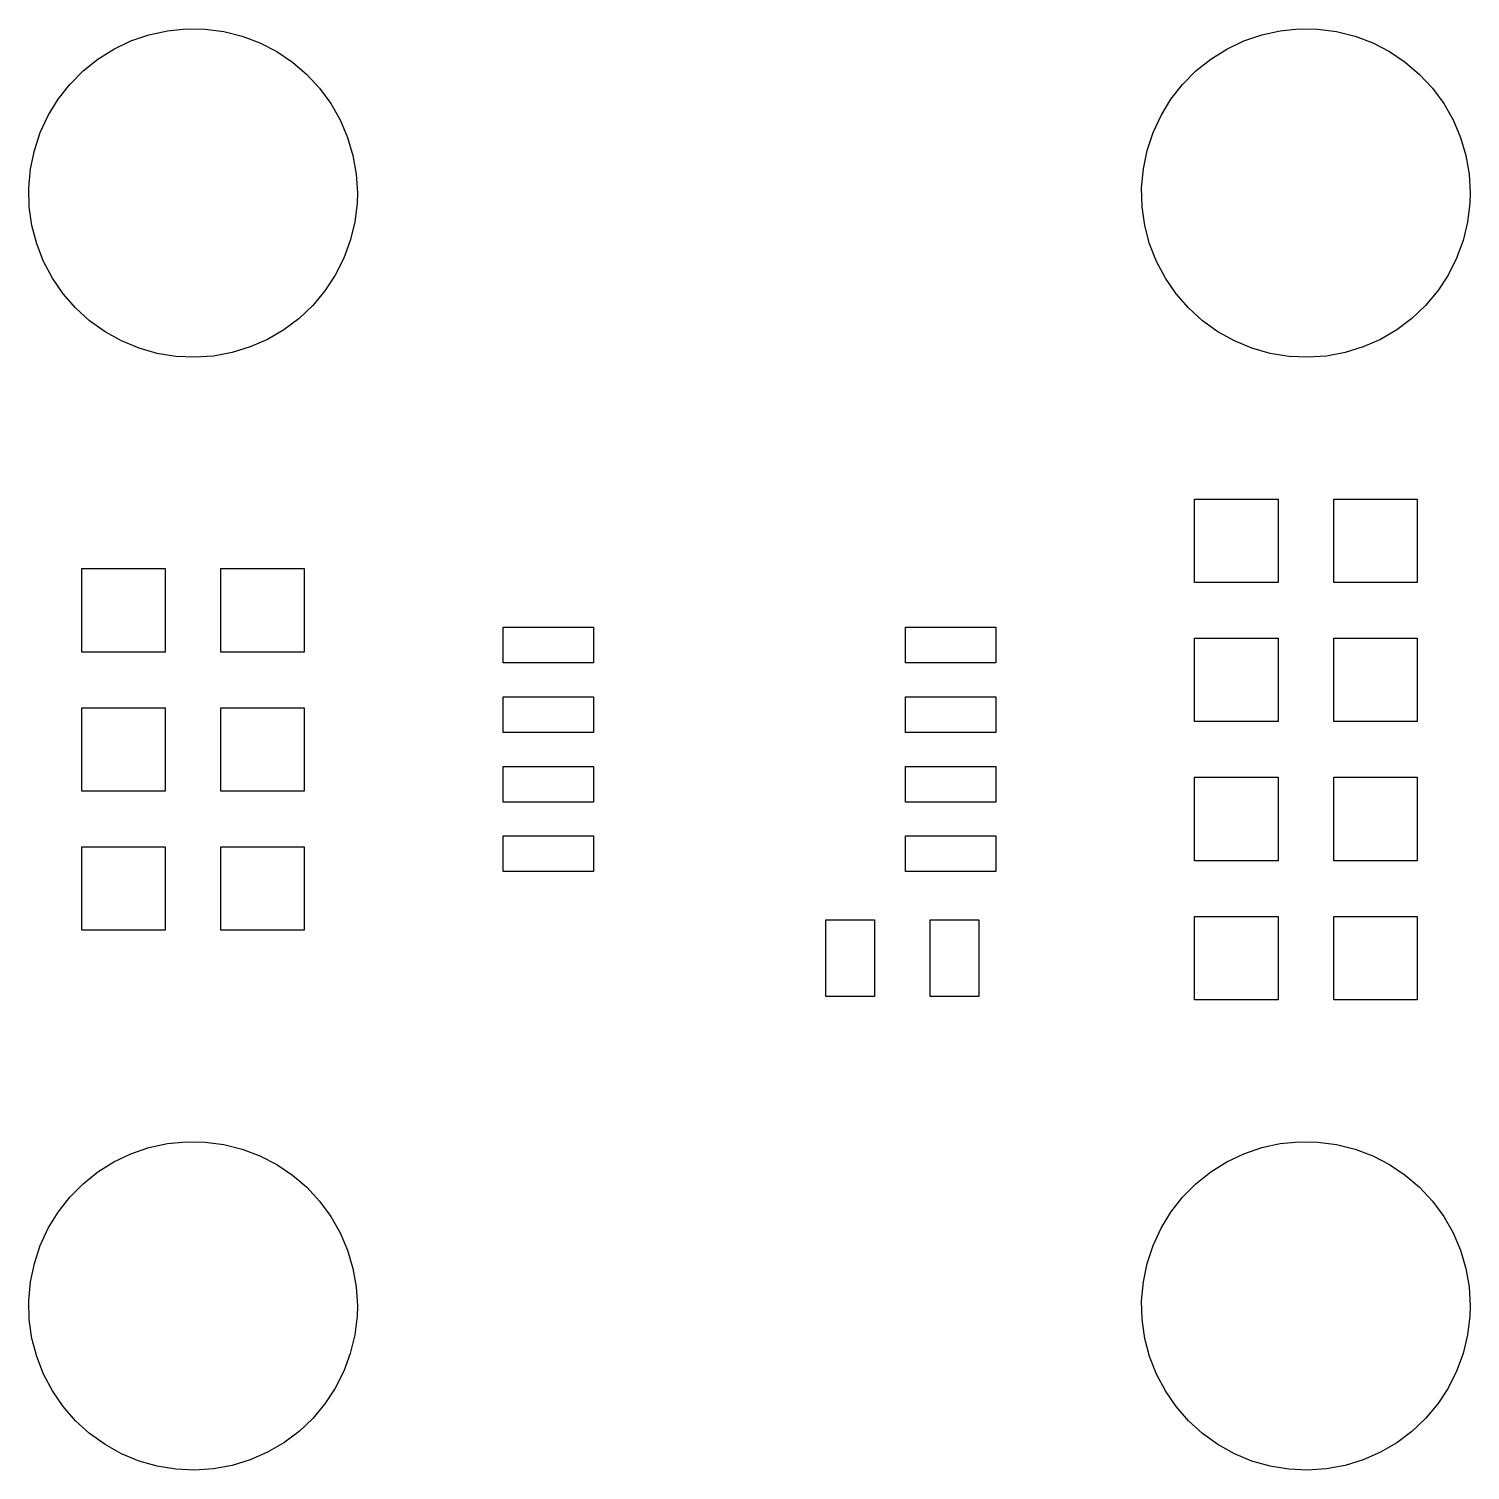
# Model space of a CAD drawing. Extents: x 4.88 to 5.92, y -3.92 to -2.88.
import ezdxf

# ---------------------------------------------------------------- set-up
doc = ezdxf.new("R2010")
doc.units = 0
doc.header["$MEASUREMENT"] = 0
doc.layers.add('BLACK', color=7, linetype='CONTINUOUS')

msp = doc.modelspace()

# ---------------------------------------------------------------- linework, layer by layer
at = {"layer": 'BLACK', "linetype": 'CONTINUOUS'}
for p, q in [((4.9431, -2.8965), (4.95537, -2.89065)), ((4.95537, -2.89065), (4.96824, -2.88624)), ((4.96824, -2.88624), (4.98152, -2.88334)), ((4.98152, -2.88334), (4.99505, -2.88199)), ((4.99505, -2.88199), (5.00865, -2.88221)), ((5.00865, -2.88221), (5.02213, -2.88398)), ((5.02213, -2.88398), (5.03532, -2.88729)), ((5.03532, -2.88729), (5.04804, -2.8921)), ((5.7431, -2.8965), (5.75537, -2.89065)), ((5.75537, -2.89065), (5.76824, -2.88624)), ((5.76824, -2.88624), (5.78152, -2.88334)), ((5.78152, -2.88334), (5.79505, -2.88199)), ((5.79505, -2.88199), (5.80865, -2.88221)), ((5.80865, -2.88221), (5.82213, -2.88398)), ((5.82213, -2.88398), (5.83532, -2.88729)), ((5.83532, -2.88729), (5.84804, -2.8921)), ((4.93158, -2.90373), (4.9431, -2.8965)), ((5.04804, -2.8921), (5.06012, -2.89834)), ((5.06012, -2.89834), (5.07141, -2.90592)), ((5.73158, -2.90373), (5.7431, -2.8965)), ((5.84804, -2.8921), (5.86012, -2.89834)), ((5.86012, -2.89834), (5.87141, -2.90592)), ((4.92097, -2.91223), (4.93158, -2.90373)), ((5.07141, -2.90592), (5.08175, -2.91475)), ((5.72097, -2.91223), (5.73158, -2.90373)), ((5.87141, -2.90592), (5.88175, -2.91475)), ((4.90301, -2.93259), (4.9114, -2.92189)), ((4.9114, -2.92189), (4.92097, -2.91223)), ((5.08175, -2.91475), (5.09101, -2.92471)), ((5.70301, -2.93259), (5.7114, -2.92189)), ((5.7114, -2.92189), (5.72097, -2.91223)), ((5.88175, -2.91475), (5.89101, -2.92471)), ((5.09101, -2.92471), (5.09906, -2.93567)), ((5.89101, -2.92471), (5.89906, -2.93567)), ((4.89591, -2.94419), (4.90301, -2.93259)), ((5.09906, -2.93567), (5.10579, -2.94748)), ((5.69591, -2.94419), (5.70301, -2.93259)), ((5.89906, -2.93567), (5.90579, -2.94748)), ((4.89018, -2.95652), (4.89591, -2.94419)), ((5.10579, -2.94748), (5.11113, -2.95999)), ((5.69018, -2.95652), (5.69591, -2.94419)), ((5.90579, -2.94748), (5.91113, -2.95999)), ((4.88591, -2.96943), (4.89018, -2.95652)), ((5.11113, -2.95999), (5.11499, -2.97303)), ((5.68591, -2.96943), (5.69018, -2.95652)), ((5.91113, -2.95999), (5.91499, -2.97303)), ((4.88316, -2.98275), (4.88591, -2.96943)), ((5.11499, -2.97303), (5.11733, -2.98642)), ((5.68316, -2.98275), (5.68591, -2.96943)), ((5.91499, -2.97303), (5.91733, -2.98642)), ((4.88195, -2.99629), (4.88316, -2.98275)), ((5.68195, -2.99629), (5.68316, -2.98275)), ((5.11733, -2.98642), (5.11811, -3)), ((5.91733, -2.98642), (5.91811, -3)), ((4.8823, -3.00988), (4.88195, -2.99629)), ((5.11811, -3), (5.11788, -3.00742)), ((5.6823, -3.00988), (5.68195, -2.99629)), ((5.91811, -3), (5.91788, -3.00742)), ((4.88422, -3.02335), (4.8823, -3.00988)), ((5.11788, -3.00742), (5.11624, -3.02092)), ((5.68422, -3.02335), (5.6823, -3.00988)), ((5.91788, -3.00742), (5.91624, -3.02092)), ((4.88767, -3.0365), (4.88422, -3.02335)), ((5.11624, -3.02092), (5.11307, -3.03414)), ((5.68767, -3.0365), (5.68422, -3.02335)), ((5.91624, -3.02092), (5.91307, -3.03414)), ((5.11307, -3.03414), (5.1084, -3.04691)), ((5.91307, -3.03414), (5.9084, -3.04691)), ((4.89261, -3.04917), (4.88767, -3.0365)), ((5.69261, -3.04917), (5.68767, -3.0365)), ((4.89897, -3.06118), (4.89261, -3.04917)), ((5.1084, -3.04691), (5.10229, -3.05906)), ((5.69897, -3.06118), (5.69261, -3.04917)), ((5.9084, -3.04691), (5.90229, -3.05906)), ((4.90667, -3.07239), (4.89897, -3.06118)), ((5.10229, -3.05906), (5.09482, -3.07042)), ((5.70667, -3.07239), (5.69897, -3.06118)), ((5.90229, -3.05906), (5.89482, -3.07042)), ((4.91561, -3.08264), (4.90667, -3.07239)), ((5.09482, -3.07042), (5.0861, -3.08085)), ((5.71561, -3.08264), (5.70667, -3.07239)), ((5.89482, -3.07042), (5.8861, -3.08085)), ((4.92567, -3.09179), (4.91561, -3.08264)), ((5.0861, -3.08085), (5.07624, -3.09021)), ((5.72567, -3.09179), (5.71561, -3.08264)), ((5.8861, -3.08085), (5.87624, -3.09021)), ((4.93671, -3.09972), (4.92567, -3.09179)), ((5.07624, -3.09021), (5.06536, -3.09838)), ((5.73671, -3.09972), (5.72567, -3.09179)), ((5.87624, -3.09021), (5.86536, -3.09838)), ((4.94859, -3.10634), (4.93671, -3.09972)), ((4.96116, -3.11154), (4.94859, -3.10634)), ((5.05362, -3.10524), (5.04117, -3.1107)), ((5.06536, -3.09838), (5.05362, -3.10524)), ((5.74859, -3.10634), (5.73671, -3.09972)), ((5.76116, -3.11154), (5.74859, -3.10634)), ((5.85362, -3.10524), (5.84117, -3.1107)), ((5.86536, -3.09838), (5.85362, -3.10524)), ((4.97424, -3.11527), (4.96116, -3.11154)), ((4.98765, -3.11746), (4.97424, -3.11527)), ((5.00124, -3.1181), (4.98765, -3.11746)), ((5.0148, -3.11718), (5.00124, -3.1181)), ((5.02817, -3.1147), (5.0148, -3.11718)), ((5.04117, -3.1107), (5.02817, -3.1147)), ((5.77424, -3.11527), (5.76116, -3.11154)), ((5.78765, -3.11746), (5.77424, -3.11527)), ((5.80124, -3.1181), (5.78765, -3.11746)), ((5.8148, -3.11718), (5.80124, -3.1181)), ((5.82817, -3.1147), (5.8148, -3.11718)), ((5.84117, -3.1107), (5.82817, -3.1147)), ((5.72, -3.28), (5.72, -3.22)), ((5.72, -3.22), (5.78, -3.22)), ((5.78, -3.22), (5.78, -3.28)), ((5.82, -3.28), (5.82, -3.22)), ((5.82, -3.22), (5.88, -3.22)), ((5.88, -3.22), (5.88, -3.28)), ((4.92, -3.33), (4.92, -3.27)), ((4.92, -3.27), (4.98, -3.27)), ((4.98, -3.27), (4.98, -3.33)), ((5.02, -3.33), (5.02, -3.27)), ((5.02, -3.27), (5.08, -3.27)), ((5.08, -3.27), (5.08, -3.33)), ((5.78, -3.28), (5.72, -3.28)), ((5.88, -3.28), (5.82, -3.28)), ((5.22283, -3.3378), (5.22283, -3.3122)), ((5.22283, -3.3122), (5.2878, -3.3122)), ((5.2878, -3.3122), (5.2878, -3.3378)), ((5.5122, -3.3378), (5.5122, -3.3122)), ((5.5122, -3.3122), (5.57717, -3.3122)), ((5.57717, -3.3122), (5.57717, -3.3378)), ((5.72, -3.38), (5.72, -3.32)), ((5.72, -3.32), (5.78, -3.32)), ((5.78, -3.32), (5.78, -3.38)), ((5.82, -3.38), (5.82, -3.32)), ((5.82, -3.32), (5.88, -3.32)), ((5.88, -3.32), (5.88, -3.38)), ((4.98, -3.33), (4.92, -3.33)), ((5.08, -3.33), (5.02, -3.33)), ((5.2878, -3.3378), (5.22283, -3.3378)), ((5.57717, -3.3378), (5.5122, -3.3378)), ((5.22283, -3.3878), (5.22283, -3.3622)), ((5.22283, -3.3622), (5.2878, -3.3622)), ((5.2878, -3.3622), (5.2878, -3.3878)), ((5.5122, -3.3878), (5.5122, -3.3622)), ((5.5122, -3.3622), (5.57717, -3.3622)), ((5.57717, -3.3622), (5.57717, -3.3878)), ((4.92, -3.43), (4.92, -3.37)), ((4.92, -3.37), (4.98, -3.37)), ((4.98, -3.37), (4.98, -3.43)), ((5.02, -3.43), (5.02, -3.37)), ((5.02, -3.37), (5.08, -3.37)), ((5.08, -3.37), (5.08, -3.43)), ((5.2878, -3.3878), (5.22283, -3.3878)), ((5.57717, -3.3878), (5.5122, -3.3878)), ((5.78, -3.38), (5.72, -3.38)), ((5.88, -3.38), (5.82, -3.38)), ((5.22283, -3.4378), (5.22283, -3.4122)), ((5.22283, -3.4122), (5.2878, -3.4122)), ((5.2878, -3.4122), (5.2878, -3.4378)), ((5.5122, -3.4378), (5.5122, -3.4122)), ((5.5122, -3.4122), (5.57717, -3.4122)), ((5.57717, -3.4122), (5.57717, -3.4378)), ((5.72, -3.48), (5.72, -3.42)), ((5.72, -3.42), (5.78, -3.42)), ((5.78, -3.42), (5.78, -3.48)), ((5.82, -3.48), (5.82, -3.42)), ((5.82, -3.42), (5.88, -3.42)), ((5.88, -3.42), (5.88, -3.48)), ((4.98, -3.43), (4.92, -3.43)), ((5.08, -3.43), (5.02, -3.43)), ((5.2878, -3.4378), (5.22283, -3.4378)), ((5.57717, -3.4378), (5.5122, -3.4378)), ((4.92, -3.53), (4.92, -3.47)), ((4.92, -3.47), (4.98, -3.47)), ((4.98, -3.47), (4.98, -3.53)), ((5.02, -3.53), (5.02, -3.47)), ((5.02, -3.47), (5.08, -3.47)), ((5.08, -3.47), (5.08, -3.53)), ((5.22283, -3.4878), (5.22283, -3.4622)), ((5.22283, -3.4622), (5.2878, -3.4622)), ((5.2878, -3.4622), (5.2878, -3.4878)), ((5.5122, -3.4878), (5.5122, -3.4622)), ((5.5122, -3.4622), (5.57717, -3.4622)), ((5.57717, -3.4622), (5.57717, -3.4878)), ((5.78, -3.48), (5.72, -3.48)), ((5.88, -3.48), (5.82, -3.48)), ((5.2878, -3.4878), (5.22283, -3.4878)), ((5.57717, -3.4878), (5.5122, -3.4878)), ((5.455, -3.5775), (5.455, -3.5225)), ((5.455, -3.5225), (5.49, -3.5225)), ((5.49, -3.5225), (5.49, -3.5775)), ((5.53, -3.5775), (5.53, -3.5225)), ((5.53, -3.5225), (5.565, -3.5225)), ((5.565, -3.5225), (5.565, -3.5775)), ((5.72, -3.58), (5.72, -3.52)), ((5.72, -3.52), (5.78, -3.52)), ((5.78, -3.52), (5.78, -3.58)), ((5.82, -3.58), (5.82, -3.52)), ((5.82, -3.52), (5.88, -3.52)), ((5.88, -3.52), (5.88, -3.58)), ((4.98, -3.53), (4.92, -3.53)), ((5.08, -3.53), (5.02, -3.53)), ((5.49, -3.5775), (5.455, -3.5775)), ((5.565, -3.5775), (5.53, -3.5775)), ((5.78, -3.58), (5.72, -3.58)), ((5.88, -3.58), (5.82, -3.58)), ((4.95537, -3.69065), (4.96824, -3.68624)), ((4.96824, -3.68624), (4.98152, -3.68334)), ((4.98152, -3.68334), (4.99505, -3.68199)), ((4.99505, -3.68199), (5.00865, -3.68221)), ((5.00865, -3.68221), (5.02213, -3.68398)), ((5.02213, -3.68398), (5.03532, -3.68729)), ((5.03532, -3.68729), (5.04804, -3.6921)), ((5.75537, -3.69065), (5.76824, -3.68624)), ((5.76824, -3.68624), (5.78152, -3.68334)), ((5.78152, -3.68334), (5.79505, -3.68199)), ((5.79505, -3.68199), (5.80865, -3.68221)), ((5.80865, -3.68221), (5.82213, -3.68398)), ((5.82213, -3.68398), (5.83532, -3.68729)), ((5.83532, -3.68729), (5.84804, -3.6921)), ((4.93158, -3.70373), (4.9431, -3.6965)), ((4.9431, -3.6965), (4.95537, -3.69065)), ((5.04804, -3.6921), (5.06012, -3.69834)), ((5.06012, -3.69834), (5.07141, -3.70592)), ((5.73158, -3.70373), (5.7431, -3.6965)), ((5.7431, -3.6965), (5.75537, -3.69065)), ((5.84804, -3.6921), (5.86012, -3.69834)), ((5.86012, -3.69834), (5.87141, -3.70592)), ((4.92097, -3.71223), (4.93158, -3.70373)), ((5.07141, -3.70592), (5.08175, -3.71475)), ((5.72097, -3.71223), (5.73158, -3.70373)), ((5.87141, -3.70592), (5.88175, -3.71475)), ((4.9114, -3.72189), (4.92097, -3.71223)), ((5.08175, -3.71475), (5.09101, -3.72471)), ((5.7114, -3.72189), (5.72097, -3.71223)), ((5.88175, -3.71475), (5.89101, -3.72471)), ((4.90301, -3.73259), (4.9114, -3.72189)), ((5.09101, -3.72471), (5.09906, -3.73567)), ((5.70301, -3.73259), (5.7114, -3.72189)), ((5.89101, -3.72471), (5.89906, -3.73567)), ((4.89591, -3.74419), (4.90301, -3.73259)), ((5.09906, -3.73567), (5.10579, -3.74748)), ((5.69591, -3.74419), (5.70301, -3.73259)), ((5.89906, -3.73567), (5.90579, -3.74748)), ((4.89018, -3.75652), (4.89591, -3.74419)), ((5.10579, -3.74748), (5.11113, -3.75999)), ((5.69018, -3.75652), (5.69591, -3.74419)), ((5.90579, -3.74748), (5.91113, -3.75999)), ((4.88591, -3.76943), (4.89018, -3.75652)), ((5.11113, -3.75999), (5.11499, -3.77303)), ((5.68591, -3.76943), (5.69018, -3.75652)), ((5.91113, -3.75999), (5.91499, -3.77303)), ((4.88316, -3.78275), (4.88591, -3.76943)), ((5.68316, -3.78275), (5.68591, -3.76943)), ((5.11499, -3.77303), (5.11733, -3.78642)), ((5.91499, -3.77303), (5.91733, -3.78642)), ((4.88195, -3.79629), (4.88316, -3.78275)), ((5.11733, -3.78642), (5.11811, -3.8)), ((5.68195, -3.79629), (5.68316, -3.78275)), ((5.91733, -3.78642), (5.91811, -3.8)), ((4.8823, -3.80988), (4.88195, -3.79629)), ((5.11811, -3.8), (5.11788, -3.80742)), ((5.6823, -3.80988), (5.68195, -3.79629)), ((5.91811, -3.8), (5.91788, -3.80742)), ((4.88422, -3.82335), (4.8823, -3.80988)), ((5.11788, -3.80742), (5.11624, -3.82092)), ((5.68422, -3.82335), (5.6823, -3.80988)), ((5.91788, -3.80742), (5.91624, -3.82092)), ((4.88767, -3.8365), (4.88422, -3.82335)), ((5.11624, -3.82092), (5.11307, -3.83414)), ((5.68767, -3.8365), (5.68422, -3.82335)), ((5.91624, -3.82092), (5.91307, -3.83414)), ((4.89261, -3.84917), (4.88767, -3.8365)), ((5.11307, -3.83414), (5.1084, -3.84691)), ((5.69261, -3.84917), (5.68767, -3.8365)), ((5.91307, -3.83414), (5.9084, -3.84691)), ((4.89897, -3.86118), (4.89261, -3.84917)), ((5.1084, -3.84691), (5.10229, -3.85906)), ((5.69897, -3.86118), (5.69261, -3.84917)), ((5.9084, -3.84691), (5.90229, -3.85906)), ((4.90667, -3.87239), (4.89897, -3.86118)), ((5.10229, -3.85906), (5.09482, -3.87042)), ((5.70667, -3.87239), (5.69897, -3.86118)), ((5.90229, -3.85906), (5.89482, -3.87042)), ((4.91561, -3.88264), (4.90667, -3.87239)), ((5.09482, -3.87042), (5.0861, -3.88085)), ((5.71561, -3.88264), (5.70667, -3.87239)), ((5.89482, -3.87042), (5.8861, -3.88085)), ((4.92567, -3.89179), (4.91561, -3.88264)), ((5.0861, -3.88085), (5.07624, -3.89021)), ((5.72567, -3.89179), (5.71561, -3.88264)), ((5.8861, -3.88085), (5.87624, -3.89021)), ((4.93671, -3.89972), (4.92567, -3.89179)), ((5.07624, -3.89021), (5.06536, -3.89838)), ((5.73671, -3.89972), (5.72567, -3.89179)), ((5.87624, -3.89021), (5.86536, -3.89838)), ((4.94859, -3.90634), (4.93671, -3.89972)), ((5.05362, -3.90524), (5.04117, -3.9107)), ((5.06536, -3.89838), (5.05362, -3.90524)), ((5.74859, -3.90634), (5.73671, -3.89972)), ((5.85362, -3.90524), (5.84117, -3.9107)), ((5.86536, -3.89838), (5.85362, -3.90524)), ((4.96116, -3.91154), (4.94859, -3.90634)), ((4.97424, -3.91527), (4.96116, -3.91154)), ((4.98765, -3.91746), (4.97424, -3.91527)), ((5.02817, -3.9147), (5.0148, -3.91718)), ((5.04117, -3.9107), (5.02817, -3.9147)), ((5.76116, -3.91154), (5.74859, -3.90634)), ((5.77424, -3.91527), (5.76116, -3.91154)), ((5.78765, -3.91746), (5.77424, -3.91527)), ((5.82817, -3.9147), (5.8148, -3.91718)), ((5.84117, -3.9107), (5.82817, -3.9147)), ((5.00124, -3.9181), (4.98765, -3.91746)), ((5.0148, -3.91718), (5.00124, -3.9181)), ((5.80124, -3.9181), (5.78765, -3.91746)), ((5.8148, -3.91718), (5.80124, -3.9181))]:
    msp.add_line(p, q, dxfattribs=at)

doc.saveas('drawing.dxf')
